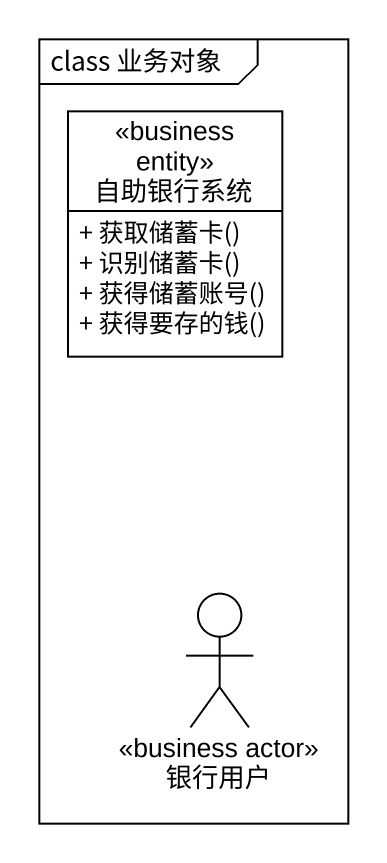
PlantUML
@startuml
mainframe class 业务对象
allowmixing
hide circle
hide empty members
skinparam classAttributeIconSize 0
class 自助银行系统 <<business entity>> {
  + 获取储蓄卡()
  + 识别储蓄卡()
  + 获得储蓄账号()
  + 获得要存的钱()
}
actor 银行用户 <<business actor>>
@enduml
